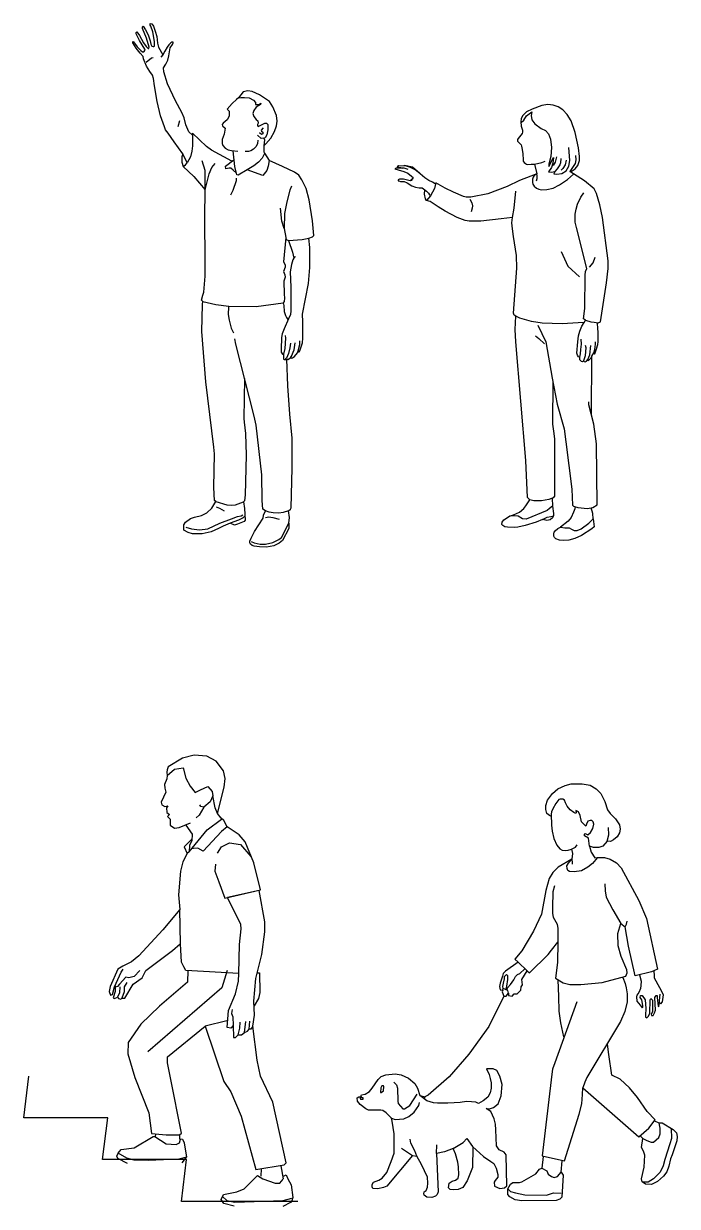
# Model space of a CAD drawing. Header units: millimetres. Extents: x 1284 to 35279, y 955 to 12847.
# Drawn here: x 1284 to 3771, y 8151 to 12655 of the extents above; entities that cross this region are included whole.
import ezdxf

# ---------------------------------------------------------------- set-up
doc = ezdxf.new("R2010")
doc.units = ezdxf.units.MM
doc.header["$LTSCALE"] = 20

# ---------------------------------------------------------------- blocks, each defined once
blk = doc.blocks.new('人物動作（CAD素材.com）92')
at = {"color": 0, "linetype": 'ByBlock', "lineweight": -2}
blk.add_line((15.8, 168.4), (10.7, 124), dxfattribs=at)
for points in [[(44.1, 1464.5), (40.1, 1466.8), (30.4, 1474.8), (25.6, 1490.1), (25.8, 1504.9), (33, 1524.9), (51.5, 1550.5), (72.3, 1568.4), (99.6, 1581.3), (122.7, 1587.8), (164.5, 1587.8), (194.1, 1582.1), (217.5, 1568.2), (235.7, 1550.2), (250.8, 1520), (261.3, 1488.4), (271.3, 1474.2), (290.9, 1454.3), (306, 1431.8), (309.1, 1415), (306.9, 1401), (298, 1385.7), (283.5, 1373.7), (272.1, 1368), (259.9, 1369.1), (242.8, 1349.8), (228, 1345.2), (207.5, 1344.9), (191.6, 1350.3), (198.1, 1327.3), (212.3, 1305.4), (222.5, 1306.3), (249, 1306.8), (271.2, 1300.4), (295.1, 1286.7), (312.2, 1267.1), (380.1, 1142.8), (408.7, 1074), (451.5, 881.8), (428.4, 871.2), (365.6, 856.2), (340.4, 969), (327.6, 1042.8)], [(191.6, 1350.3), (187.9, 1380), (173, 1389.9), (173, 1395.6), (176.2, 1398.5), (186.1, 1393.1), (195.5, 1401.6), (205.5, 1417.3), (208.1, 1434.3), (206.4, 1442.6), (201.5, 1447.2), (194.1, 1447.4), (186.1, 1444.6), (180.2, 1434.1), (178.5, 1425.5), (161.9, 1443.2), (156.8, 1466.2), (150.3, 1481), (140.3, 1486.2), (141.7, 1476.5), (140, 1473.9), (133.2, 1478.5), (118.1, 1488.7), (107, 1501.8), (100.4, 1514.6), (97.3, 1524.6), (90.8, 1529.4), (80.2, 1528.9), (76, 1527.4), (64, 1512.6), (52.9, 1491.6), (48.1, 1481.3), (46.1, 1471.6), (47.5, 1429.8), (50.3, 1407.6), (56.9, 1378.5), (68, 1354.3), (79.9, 1339.8), (88.5, 1335), (99, 1333.3), (111.3, 1335), (123.5, 1339), (128.1, 1322.4), (125.2, 1299.9), (126.6, 1287.7), (126.4, 1281.7)], [(259.9, 1369.1), (266.2, 1393.3), (264.7, 1420.4)], [(123.5, 1339), (138.3, 1346.4), (145.7, 1355.2)], [(222.5, 1306.3), (204.2, 1283.7), (185.8, 1269.6), (161.5, 1256.4), (134.1, 1251.7), (115.8, 1253.8), (109.8, 1256.8), (106.8, 1265.3), (106.4, 1275.6), (111.9, 1285.8), (125.2, 1299.9), (73.5, 1270), (52.6, 1249.5), (38.9, 1226.9), (26.5, 1181.2), (9.4, 1091.5), (-20.3, 1025.6), (-65.7, 951.7), (-91.5, 920), (-79.3, 907.6), (-127.1, 873.8), (-136.5, 865.3), (-139.1, 855), (-148.2, 828.1), (-149.9, 815.3), (-147.3, 802.5), (-137.1, 801.7), (-140.4, 795.3), (-133.3, 778.2), (-191.1, 663.7), (-266.5, 557.5), (-342.3, 472.1), (-421.7, 401.2), (-434.8, 395), (-436.5, 387.9)], [(58.9, 1199), (52.4, 1175.7), (50.9, 1115.9), (51.2, 1093.1), (54.3, 1079.2), (68.6, 1052.7), (71.1, 1037), (71.7, 984.6), (70.6, 906.3), (63.1, 846.9), (91.9, 829), (117.6, 822.6), (158.6, 822.6), (240.6, 830.9), (330.3, 854.6), (336, 867.4), (334.7, 879.6), (312.3, 930.2), (301.4, 969.9), (299.5, 1016.7), (311, 1055.1)], [(250.2, 1206.3), (251.5, 1179.4), (255.3, 1155.7), (281.6, 1107), (311, 1055.1), (327.6, 1042.8), (332.7, 1053.1), (334.9, 1063.8)], [(-79.3, 907.6), (-45.1, 875.5), (-35.9, 867.6), (35.3, 937.4), (47.2, 953.3), (71.7, 984.6)], [(-137.1, 801.7), (-136.1, 808.4), (-137, 815.3), (-135.1, 828.8), (-131.8, 844.2), (-130.9, 854), (-124, 860.9), (-120.4, 857.8), (-120.3, 842.1), (-123.3, 816.8), (-125.9, 805.6)], [(-133.3, 778.2), (-125.3, 779.1), (-115.9, 790.7), (-115.6, 780.7), (-102.3, 778.6), (-94.2, 788), (-83.6, 787.5), (-68.6, 802.1), (-68.2, 814.5), (-63.1, 821.7), (-65.6, 842.6), (-45.1, 875.5)], [(-121, 802.8), (-119.7, 810.8), (-108.7, 822.5), (-96.1, 840.7), (-89.5, 853.3), (-81.3, 861.4), (-72.4, 865.2), (-54, 882.7)], [(382.8, 859.5), (388.7, 836.1), (388.1, 819.1), (385.8, 808), (379.4, 792.1), (372.7, 782.6), (371.2, 776.2), (372.7, 760), (385.6, 744.6), (392.1, 734.2), (394.8, 737.2), (394.8, 742.9), (391, 764.8), (385.6, 773.3), (386.6, 781.3), (392.1, 781.3), (404.1, 765), (406.9, 731.5), (405.6, 705.7), (405.6, 699.1), (410.7, 696.8), (416.8, 702.7), (421.9, 714.1), (422.5, 764.8), (426.1, 770.3), (431.8, 763.4), (431.6, 718.8), (427.2, 710.3), (428.7, 705.4), (434, 705.4), (439.4, 715.4), (442.8, 724.9), (440.9, 773.9), (446, 781.1), (450.2, 781.1), (450.2, 772.9), (452.6, 751.4), (452.9, 740.6), (456.3, 738), (461, 786.3)], [(458.9, 755.1), (463.2, 750), (470.4, 756.8), (474.3, 784.1), (459.3, 811), (439.7, 846.9), (439.7, 857.6), (438.4, 874.2)], [(71.9, 840.4), (73.7, 777.5), (75.9, 722), (81.6, 676.7), (93.3, 623.2)], [(319.2, 849.6), (327.8, 827.1), (332.3, 809.8), (336, 787.3), (335.5, 756.8), (326.6, 720.3), (310, 682.5), (182.5, 469.2), (174.2, 451.2), (166.5, 430.1)], [(-115.9, 790.7), (-119, 799.8), (-136.1, 808.4)], [(143.4, 757.4), (60.1, 524.3), (51.2, 500.6), (48.6, 481.3), (12.7, 170), (96.6, 151.4), (153, 328.9), (163.3, 369.2), (165.8, 404.5), (166.5, 430.1), (380, 242.4), (418.2, 275.9), (442.1, 307.6), (412.1, 339.1), (375, 392.9), (344, 430.2), (308.4, 462.7), (277.7, 477.5), (265.4, 556.3), (260.9, 596.2)], [(-251.5, 203.8), (-253.6, 125.7), (-273.3, 74.9), (-289.5, 50.5), (-307, 42), (-325, 40.7), (-337.4, 42.4), (-343.8, 49.2), (-342, 66.3), (-330.1, 74.4), (-318.1, 77.9), (-307.9, 85.1), (-304.9, 98.4), (-306.2, 128.7), (-309.2, 146.6), (-317.7, 178.2), (-326.2, 198.6), (-288.2, 221.3), (-274.1, 236.7), (-253.2, 206.8), (-211.8, 167.5), (-183.1, 149.1), (-172, 141.4), (-162.6, 123.5), (-157.1, 99.6), (-157.1, 88.9), (-167.3, 76.9), (-171.2, 70.1), (-169.5, 55.1), (-149, 46.6), (-131, 49.2), (-122.9, 56.4), (-125.1, 173.9), (-131.9, 184.1), (-151.1, 193.9), (-162.2, 208.9), (-164.8, 269.5), (-166.1, 291.7), (-171.2, 311.8), (-183.1, 339.6), (-200.6, 350.7), (-188.7, 349.4), (-172.9, 355), (-155.8, 368.6), (-143.4, 398.5), (-140, 442.9), (-149, 474.1), (-160.5, 495), (-174.4, 502.2), (-199.3, 502.4), (-189, 480.8), (-185.2, 464.7), (-181.8, 448.2), (-181.8, 428), (-185.6, 410.6), (-195.3, 394.2), (-212.4, 380.6), (-229.8, 369.9), (-240.7, 375.1), (-256.2, 376.8), (-275.6, 377.9), (-299.7, 374.1), (-323.2, 372.4), (-346.9, 370.7), (-386.6, 371.5), (-401.4, 372.8), (-426.3, 379.8), (-453.3, 400.9)], [(-560.9, 314), (-581, 334.6), (-593.9, 343.6), (-601.9, 344.1), (-648.6, 344.5), (-659.2, 349.8), (-680.9, 366.5), (-690.2, 379.1), (-691.5, 391), (-685.4, 395.2), (-681.8, 395.2), (-678.8, 386.1), (-669.7, 387), (-669.3, 391.2), (-672.3, 391.8), (-677.8, 398.2), (-675.8, 403.5), (-661.5, 405.4), (-645.1, 415.4), (-635.3, 428.6), (-612.6, 461.5), (-600.7, 472.6), (-582.7, 479.5), (-546.9, 483.3), (-524.7, 478.6), (-496.9, 465.8), (-473, 446.2), (-461.9, 427.8), (-453.3, 400.9), (-434.8, 395)], [(-552.6, 451.6), (-541.9, 440.9), (-538.1, 428.1), (-537.7, 378.5), (-535.5, 370), (-517.6, 349.9), (-511.2, 349.9), (-492, 361.9), (-463.8, 405)], [(-481.5, 172.3), (-578.4, 54.8), (-591.7, 50.1), (-613, 45.4), (-632.7, 46.7), (-635.2, 52.2), (-635.2, 61.6), (-629.7, 70.2), (-609.6, 78.3), (-597.2, 86), (-579.3, 106.9), (-562.2, 149.6), (-551.1, 180.8), (-551, 254.4), (-558.1, 302.4), (-560.9, 314), (-547.5, 309.3), (-514.2, 311), (-495.4, 320.9), (-474.9, 337.1), (-457.4, 362.3), (-455.2, 374.2)], [(386.3, 245.5), (395.1, 236.4), (410.8, 228.7), (426.7, 222.7), (436.1, 223.3), (455.8, 240.7), (461.7, 254.6), (461.2, 275.7), (457.2, 295.1)], [(438.4, 303.6), (457.5, 296.5), (468.6, 295.9), (510.7, 270.6), (523, 258), (526.4, 244.1), (525, 227.6), (506.2, 174.9), (501, 158.7), (494.5, 131.6), (486.8, 109.4), (473.7, 93.5), (451.2, 73.5), (428.4, 61), (405.1, 62.4), (392, 71), (390.6, 83.5), (400, 127.9), (402.8, 173.2), (398.3, 188), (390, 202.2), (395.1, 236.4)], [(502.5, 274.6), (503.6, 236.4), (497.9, 216.8), (478.8, 156.4), (472.6, 132.2), (461.2, 108.9), (435.8, 82.7), (415.3, 70.4), (392.3, 70.1)], [(-390.3, 179.8), (-383.2, 34), (-387.5, 23.3), (-393.4, 17.3), (-408.2, 12.3), (-426.8, 13.7), (-432.5, 16.5), (-437.1, 20.5), (-437.8, 25.4), (-437.4, 33.4), (-429.8, 39), (-423.8, 51.4), (-423.4, 66.8), (-424.7, 89), (-446.5, 138.1), (-464.8, 168.8), (-472.3, 189.7), (-487.3, 218.8), (-490.2, 234.2)], [(-523.6, 200), (-493.2, 179.1), (-481.5, 172.3), (-464.8, 168.8)], [(-326.2, 198.6), (-359.5, 186.3), (-390.3, 179.8), (-389, 212)], [(-119.2, 44.8), (-107.8, 62.5), (-99.5, 68.8), (-74.5, 68.5), (-65.1, 71.9), (-11.5, 102.1), (1.3, 120), (10.7, 124), (29.5, 113.2), (35.2, 100.9), (47.1, 91.3), (58.2, 88.4), (70.8, 91.5), (84.4, 108.1), (88.4, 151.6)], [(84.4, 108.1), (91.8, 97.5), (86.7, 13.8), (79, 5.3), (65.9, 0.4), (-65.9, -0.4), (-90.4, 3.3), (-110.6, 14.1), (-118.3, 23.2), (-119.2, 44.8), (-107.8, 35.4), (-89.3, 29.8), (-53.4, 22.4), (28.3, 20.4), (55.1, 29.5), (84.7, 28)]]:
    blk.add_lwpolyline(points, dxfattribs=at)
blk.add_lwpolyline([(-602.2, 429.9), (-602.8, 412.2), (-600.3, 412.1), (-591.6, 417.6), (-589.9, 435.2), (-592, 436.7), (-597.7, 437.1)], close=True, dxfattribs=at)
blk = doc.blocks.new('人物動作（CAD素材.com）93')
at = {"color": 0, "linetype": 'ByBlock', "lineweight": -2}
for p, q in [((-394.6, 255.8), (-395, 247.8)), ((82.5, 135.8), (92, 85.7)), ((7.9, 123.9), (7.1, 95.6))]:
    blk.add_line(p, q, dxfattribs=at)
for points in [[(-121.1, 1427), (-134.9, 1451.1), (-144.1, 1459.1), (-159, 1476.9), (-133.2, 1577.9), (-128.6, 1611.2), (-135.5, 1640.4), (-163, 1676.6), (-199.2, 1695.5), (-247.3, 1699.5), (-292.1, 1688.1), (-345.5, 1654.5), (-349.8, 1644.2), (-351.3, 1634.2), (-349.8, 1621.8), (-350.9, 1609), (-359.7, 1588.3), (-359.4, 1573.4), (-354.8, 1558.9), (-372.7, 1521), (-370.8, 1510.7), (-358.6, 1503.8), (-347.9, 1506.5), (-352.5, 1498.5), (-351.7, 1481.6), (-340.6, 1474), (-348.6, 1465.6), (-337.9, 1455.2), (-338.3, 1432.7), (-322.3, 1421.6), (-304.3, 1423.9), (-261.4, 1442.2)], [(-349.8, 1621.8), (-321.4, 1646.2), (-289.2, 1651.3), (-279.5, 1611.8), (-262.3, 1581.4), (-243.9, 1557.8), (-222.7, 1567.6), (-195.1, 1579.6), (-179.1, 1560.7), (-176.2, 1545.2), (-186.1, 1521.8), (-210.2, 1501.9), (-228.2, 1470.5), (-240, 1460.2)], [(-159, 1476.9), (-167, 1498.7), (-176.2, 1545.2)], [(-210.2, 1501.9), (-222, 1503.4), (-225.5, 1510.3)], [(-265.6, 1331.7), (-197.2, 1415.1), (-142.9, 1456)], [(-278.3, 1432.7), (-254.9, 1398.6), (-255.7, 1373.8), (-264.5, 1356.6), (-265.6, 1331.7), (-273.3, 1324.4), (-290.9, 1293.8), (-299.7, 1257.9), (-307.3, 1168), (-301.2, 1112.1)], [(-165.9, 1284.2), (-168.2, 1257.2), (-152.7, 1217.6), (-130.3, 1155.1), (5.1, 1186.6), (-20.7, 1289.9), (-53.4, 1369.1), (-75.8, 1396), (-121.1, 1427), (-142.9, 1408.6), (-213.2, 1334.4), (-233.1, 1344.7), (-250, 1344.3), (-253.4, 1344.3)], [(-254.9, 1381), (-285.5, 1350.1), (-273.3, 1324.4)], [(-159, 1326), (-142.9, 1350.7), (-112.5, 1365.6), (-71.2, 1359.3), (-30.9, 1313.9)], [(-122.7, 687.7), (-205, 667.3), (-134.9, 456.6), (-107.3, 417.9), (-68.6, 324.1), (-12.7, 121.8), (94.9, 139), (102.7, 146.8), (51.9, 377.4), (5.4, 477.2), (-7.5, 537.5), (-23.7, 667.6), (-18, 709), (-20.7, 762.9), (-12.1, 849.4), (10.1, 940.8), (22, 1026.9), (21.2, 1064.7), (-0.2, 1184.4), (-120.7, 1157.3)], [(-102.5, 731.5), (-105.6, 715.1), (-99.8, 702.5), (-98.3, 670.3), (-107.9, 659.6), (-121.3, 661.9), (-115.9, 726.9), (-89.9, 790), (-78.8, 838.2), (-77.1, 867.4), (-74.8, 978.7), (-67.9, 1037.9), (-70.2, 1054), (-120.7, 1156.9)], [(-77.1, 867.4), (-278.3, 879.6), (-285.9, 893.4), (-295.9, 911.3), (-299.3, 981), (-301.2, 1112.1), (-367, 1033.7), (-458.2, 935.6), (-485.8, 912.7), (-518.5, 895.5), (-538, 884.6), (-567.2, 818), (-570.7, 799.1), (-565.3, 785.3), (-557.6, 787.4), (-550.2, 817.7), (-525.2, 873.3), (-517.1, 885)], [(-503.3, 833.5), (-513, 816.7), (-513.5, 798.3), (-522.4, 774.4), (-510.7, 774.1), (-479.1, 827.9), (-445.2, 852.1), (-431.1, 878.9), (-330.2, 956.2), (-300.3, 980.4)], [(-454.3, 878.9), (-475.5, 856.7), (-495.4, 851.1), (-506.9, 853.9), (-530.8, 827.1), (-538.5, 818.5), (-543.3, 816.9), (-547.4, 820), (-547.9, 799.6), (-554.8, 774.9), (-550, 772.6), (-539.2, 777.9)], [(-271, 878.9), (-272.3, 835.6), (-379.5, 743.4), (-450.6, 674.8), (-498.2, 604.8), (-499.9, 561.8), (-473.5, 472.3), (-419.6, 337.4), (-409.6, 258.8), (-353.9, 253), (-302.8, 253), (-295.4, 260.5), (-337.3, 470.6), (-348.2, 527.4), (-348.7, 550.9), (-205, 667.3)], [(-122, 878.8), (-141.8, 813.7), (-423.2, 570)], [(-5.5, 870.9), (1.6, 870.7), (2.9, 795.7), (-2.2, 772.8), (-18.8, 745.2)], [(-530.6, 816.9), (-531.6, 794.8), (-539.2, 777.9), (-535.4, 772.3), (-526.5, 770.5), (-522.4, 774.4)], [(-98.3, 670.3), (-97.9, 624), (-89.5, 623.7), (-80.3, 634), (-73.8, 660.4), (-71.5, 682.9)], [(-80.3, 634), (-67, 634.4), (-55.1, 642.8), (-50.5, 684.9)], [(-55.1, 642.8), (-44, 647.8), (-37.9, 655.8), (-35.6, 686.8)], [(-23.7, 667.6), (-31, 655.8), (-37.9, 655.8)], [(-500.5, 144.9), (-538, 162.9), (-541.5, 172.1), (-536.5, 183.2), (-524.6, 197.3), (-475.7, 203.8), (-403, 247.8), (-396.9, 247.4), (-353.3, 219.1), (-315.8, 217.2), (-303.6, 223.7), (-299, 237.5)], [(-302.8, 253.2), (-303.6, 238.2), (-292.1, 236.7), (-284.8, 223.3), (-276.4, 168.2)], [(-292.5, 146.8), (-276.4, 168.2), (-305.8, 161.4), (-422.1, 156), (-475.3, 156.8), (-503.2, 164.4), (-536.5, 183.2)], [(-95, -18.4), (-134.8, -8.4), (-144.7, 7.3), (-135.9, 26), (-84.3, 37.1), (-56.8, 47.4), (-5.9, 99.1), (14, 85.7), (61.4, 69.6), (78.6, 70), (92, 84.5)], [(90.5, 95.2), (102.4, 101.3), (109.2, 86.4), (122.3, 63.1), (128, 14.5), (124.2, 2.3), (119.2, -4.2), (89.7, -18.8)], [(-139.1, 18.9), (-123.1, 4), (-92.1, -3.4), (92.1, 3.4), (124.8, 12.6)]]:
    blk.add_lwpolyline(points, dxfattribs=at)
blk = doc.blocks.new('人物動作（CAD素材.com）105')
at = {"color": 0, "linetype": 'ByBlock', "lineweight": -2}
blk.add_line((85.6, 479.5), (86.9, 700.9), dxfattribs=at)
for points in [[(24.8, 1464.2), (26.1, 1447.9), (23.3, 1433.6), (3, 1403.2), (8.5, 1403.6), (23.4, 1413.3), (33.2, 1427), (39.8, 1445), (40.6, 1461.2), (35.7, 1494.2), (23, 1552.5), (8.1, 1596.7), (-7.2, 1621.2), (-23, 1638.4), (-41.3, 1650.3), (-60.6, 1656.7), (-80.2, 1658.6), (-103.4, 1655.4), (-140.6, 1641.6), (-162.1, 1630.9), (-175.7, 1617.5), (-181.6, 1605.2), (-182.8, 1593.4), (-181.9, 1576.8), (-177.1, 1561.2), (-176.7, 1553.7), (-178.2, 1548.7), (-193.1, 1529.3), (-196.1, 1525), (-196.1, 1521.5), (-195.5, 1518.8), (-192.4, 1514.8), (-182.5, 1505.6), (-180.1, 1500.1), (-178.7, 1488), (-175.5, 1471.1), (-174.3, 1447.5), (-173.8, 1442.6), (-170.7, 1438.1), (-164.9, 1433.7), (-161.2, 1431.3), (-157, 1430.6), (-143.6, 1431), (-131.5, 1432), (-122.5, 1394.6), (-145.5, 1386), (-188.9, 1369.1), (-234.6, 1346.6), (-308.6, 1319), (-373.2, 1306), (-391.5, 1305.4), (-401.3, 1307.9), (-439.8, 1324.5), (-471.5, 1340), (-507.2, 1360.7), (-512.1, 1338.3), (-527, 1311.2), (-542.1, 1293.2), (-546.2, 1299), (-549.9, 1317.3), (-548.7, 1333.3)], [(-182, 1590.4), (-172, 1598.9), (-161.1, 1615.7), (-141.1, 1631.2), (-143.9, 1617), (-141.1, 1601), (-129.6, 1585.1), (-105.4, 1567.6), (-89, 1559.5), (-78.2, 1546.8), (-70.3, 1526.6), (-66.7, 1495.5), (-69.2, 1461.3), (-76.7, 1431.1), (-76.5, 1422.8), (-58.8, 1456.4), (-61.8, 1435.1), (-67.1, 1418.7), (-77.7, 1402.1), (-68, 1400.6), (-54.1, 1403.6)], [(-31, 1452.8), (-32.6, 1437.1), (-34.2, 1429.5), (-44.8, 1413.2), (-54.1, 1403.6), (-58.2, 1394.7), (-46.7, 1394), (-27.5, 1396.2), (-10.3, 1406.6), (-1, 1423.6), (3.3, 1445.5), (-0.3, 1495.5)], [(-131.5, 1432), (-102.7, 1437.7), (-90.3, 1442.5)], [(-47.9, 1459.8), (-52.1, 1439.7), (-60.4, 1426.9)], [(-10.5, 1447), (-14.6, 1428.7), (-23.7, 1415.7), (-30.1, 1408.3)], [(-612.5, 1410.7), (-627.6, 1416.5), (-657.8, 1416.7), (-662.5, 1413.5), (-649.9, 1410.4), (-628.2, 1403.2), (-613.5, 1397.5), (-599.2, 1385.8), (-592.6, 1380.4), (-596.3, 1374.7), (-600.5, 1371.7), (-604.5, 1368.7)], [(-508.7, 1356.7), (-518.9, 1362.8), (-532.9, 1369.4), (-548, 1379.2), (-565.7, 1395.2), (-584.8, 1409.8), (-603.6, 1418.8), (-618.7, 1424.5), (-648.9, 1424.7), (-653.5, 1421.5), (-640.9, 1418.5), (-635.1, 1416.5)], [(-568.4, 1397.2), (-595.5, 1420.7), (-625.7, 1426.4), (-628.3, 1424.6)], [(62.7, 837.9), (82.7, 831.2), (96.2, 829.5), (111.5, 827.9), (119.5, 831.2), (143.1, 980.1), (148.5, 1034.6), (148.5, 1064), (127.2, 1228.3), (117.3, 1276.8), (105.1, 1320.5), (95.6, 1337.4), (58.9, 1368.4), (3, 1403.2)], [(-596.8, 1368.9), (-604.5, 1368.7), (-630.3, 1374.7), (-645.4, 1374), (-649.5, 1372.1), (-649.5, 1368.7), (-647.1, 1367.9), (-640.7, 1366), (-627.5, 1365.1), (-615.4, 1360.6), (-598.6, 1348.5), (-583.7, 1344.3), (-570.1, 1341.7), (-559.2, 1341.1), (-548.7, 1333.3), (-542.2, 1329.3), (-534.8, 1321.5), (-530.7, 1315.4), (-527, 1311.2)], [(-123, 1367.5), (-120.9, 1377.3), (-121.5, 1388.6), (-122.5, 1394.6), (-132.5, 1388.1), (-136.4, 1382), (-138.8, 1374.3), (-139.2, 1361.7), (-137.5, 1354.9), (-132.2, 1347.2), (-124.2, 1340.4), (-114.2, 1336.2), (-104.6, 1333.9), (-84, 1335), (-59.8, 1340.8), (-36.2, 1352.6), (-5.5, 1373.3), (16.8, 1394.1)], [(-214.9, 1229.1), (-208.2, 1264.5), (-202.2, 1328.9)], [(39.7, 697.1), (36.7, 697.3), (32, 704.1), (29.7, 712.2), (33.1, 755.4), (36.3, 777.5), (41.6, 795.8), (49, 814.5), (57.3, 829.2), (62.7, 837.9), (55.1, 842.2), (60, 882.2), (61.6, 1008.9), (62.9, 1023), (67.4, 1033.8), (28.4, 1190.1), (23.7, 1210.6), (23.7, 1240.6), (27.2, 1260.7), (32, 1279.5), (44.7, 1306.3), (57, 1322.8)], [(57.3, 829.2), (35.6, 827.9), (-26.3, 823.2), (-102.6, 825.8), (-142.8, 832.4), (-186.4, 844.9), (-202.1, 852.3), (-208.2, 856.8), (-211.4, 864.5), (-199, 1035.7), (-199.6, 1083.6), (-211.4, 1155.7), (-215.2, 1185), (-217.1, 1208.3), (-214.9, 1229.1), (-258.6, 1223.7), (-335.4, 1214.8), (-379.9, 1214.6), (-395.6, 1217.6), (-426, 1229.1), (-471.3, 1252), (-497.3, 1268.6), (-528.2, 1289.2), (-542.1, 1293.2)], [(-377.9, 1298.6), (-369.8, 1284.1), (-367.4, 1272.9), (-368.7, 1263.9), (-372.8, 1250.5)], [(-29.9, 1099.6), (-4, 1043.6), (40.5, 1002)], [(78.1, 1039.1), (91.5, 1056.4), (99.4, 1077.1)], [(-64.6, 159), (-62.1, 129.4), (-73.7, 120.5), (-83.4, 112.8), (-162.7, 79.5), (-176.9, 81.3), (-193.3, 91), (-206.9, 92.7), (-226.6, 90.5), (-211.6, 96.4), (-188.6, 106.5), (-172.1, 119.9), (-163.9, 130.5), (-148.8, 152.8), (-158.2, 162.2), (-164.8, 303), (-202.4, 755), (-204.3, 802.2), (-202.1, 852.3)], [(-119, 818), (-88.3, 754.8), (-63.7, 616.1), (-44.5, 517.5), (-18.2, 423.2), (-11.5, 374.4), (11.4, 193.5), (12.9, 132.7), (17.7, 129.3), (33.5, 124.1), (70.3, 120.2), (90.4, 124.5), (107.2, 134.6), (104.8, 366.2), (95, 442), (75.4, 515.2), (75.4, 526.7)], [(61.2, 742.6), (63.7, 733.7), (61, 701.3), (55.6, 682.6), (58, 680.5), (61.6, 679.4), (67.1, 680.9), (71.4, 687.1), (72, 685), (74.1, 683.9), (82.6, 693.4), (86.9, 700.9), (94.5, 713.7), (98.3, 726.4), (96.8, 717.9), (96.2, 711.8), (97.2, 708.6), (98.6, 709.3), (105.1, 728.6), (109.2, 744.2), (110.9, 755.2), (111.4, 792.9), (109.5, 803.9), (108.8, 827.7)], [(-127.2, 778), (-115, 767.2), (-93.4, 747.1)], [(45.4, 764.7), (46.3, 746.4), (44.1, 726.2), (42.9, 709.2), (39.7, 697.1), (40.1, 687.7), (43.3, 683.3), (46.1, 681.3), (51.4, 680.7), (55.6, 682.6)], [(71.4, 687.1), (79.7, 705.6), (83.1, 741.5)], [(98.3, 726.4), (100.7, 746.3), (100.6, 755.4)], [(-61.6, 605.8), (-62.8, 440.9), (-59, 414.9), (-55.3, 385.7), (-55.7, 167.8), (-60.1, 161.2), (-76.2, 154.6), (-104.5, 149), (-134, 149.3), (-148.8, 152.8)], [(-101.3, 78.7), (-83.2, 87.3), (-69.4, 90.3), (-58.4, 92.5), (-62.1, 84.5), (-71.8, 77.4), (-83.9, 75), (-101.3, 78.7), (-124.6, 68.7), (-166.8, 55.8), (-194, 49.3), (-208.9, 47.6), (-233.5, 48.7), (-244.3, 50.8), (-252.3, 55.4), (-255, 59), (-254.6, 68.5), (-247.9, 77.1), (-226.6, 90.5)], [(-62.1, 129.4), (-58.4, 100.9), (-58.4, 92.5)], [(23.1, 127.5), (22.1, 119.3), (17.5, 106.1), (8.1, 86.2), (-3.5, 72), (-32.6, 48.9)], [(91.7, 80.8), (90.7, 101.2), (84, 122.6)]]:
    blk.add_lwpolyline(points, dxfattribs=at)
blk.add_lwpolyline([(-32.6, 48.9), (-16.2, 47.1), (0.4, 46.8), (9.5, 41.5), (19.9, 36), (31.7, 36.1), (45.8, 42.3), (76, 64.6), (91.7, 80.8), (95.6, 50.1), (87.2, 42.8), (47.9, 16.8), (22.5, 5.6), (0, 0), (-22, -1.5), (-36, 0.2), (-49.7, 5.2), (-55, 9.3), (-57.1, 14.3), (-57.7, 23.5), (-56.1, 29.6), (-52.1, 35.5), (-42.4, 44.1)], close=True, dxfattribs=at)
blk = doc.blocks.new('人物動作（CAD素材.com）106')
at = {"color": 0, "linetype": 'ByBlock', "lineweight": -2}
blk.add_line((-257, 1618.3), (-263.7, 1595.4), dxfattribs=at)
for points in [[(-244.3, 1492.2), (-277.1, 1538.3), (-300.6, 1571), (-310, 1583.3), (-314.4, 1594.9), (-329.9, 1636.8), (-342, 1691), (-351.9, 1750.8), (-356, 1779.5), (-360.6, 1791.6), (-370.7, 1806.3), (-383.4, 1825.8), (-394, 1853.7), (-395.9, 1863.5), (-406.5, 1875.8), (-422.3, 1895.3), (-434.3, 1915.3), (-434.3, 1920.1), (-431.7, 1919.2), (-418.3, 1899.9), (-404.7, 1886.3), (-397.9, 1881.3), (-392.4, 1881.3), (-387.8, 1886.8), (-389.4, 1890.9), (-409.3, 1924.3), (-422.5, 1949.5), (-422.5, 1954.8), (-419, 1956.7), (-409.1, 1942.7), (-393.8, 1914.6), (-384.5, 1901.5), (-376.6, 1893.1), (-373.5, 1894.1), (-372.3, 1898.9), (-382.6, 1932.9), (-397.6, 1970.1), (-397.7, 1976.4), (-395.7, 1978.6), (-386.5, 1965), (-377.1, 1945.3), (-368.6, 1923.3), (-366.2, 1909.6), (-362.5, 1902.4), (-357.7, 1900.8), (-355, 1901), (-352.1, 1902.9), (-352.1, 1920.5), (-359.2, 1957.3), (-366.5, 1977.9), (-368.5, 1982.6), (-368.4, 1988.1), (-362.3, 1987.6), (-355.9, 1978.5), (-349.9, 1960), (-343.8, 1939.5), (-340.4, 1913.8), (-337.3, 1898.9), (-321.2, 1869.5)], [(-209.1, 1564.1), (-221.6, 1576.6), (-233.2, 1602.2), (-239.6, 1629), (-248.8, 1649.6), (-272.7, 1693.9), (-302.9, 1759), (-317.4, 1804.4), (-318.4, 1820.2), (-309.6, 1834.1), (-302.3, 1849.6), (-298.1, 1866.1), (-295.6, 1881.4), (-292.2, 1895.6), (-284.3, 1909.1), (-280.8, 1914.6), (-281.5, 1917.4), (-286, 1918), (-289.7, 1915.6), (-298.4, 1907.6), (-304.8, 1899.1), (-313.5, 1883.9), (-321.2, 1869.5), (-328.2, 1860.2)], [(-384.3, 1842), (-363.5, 1857.8), (-357.6, 1858.9)], [(-32.9, 1705.5), (-23.7, 1706.5), (-9.8, 1706.5), (7.3, 1705.8), (24.7, 1696.9), (31.9, 1688.4), (32.3, 1679.8), (44.8, 1680.1), (52, 1685.1), (51.3, 1680.1), (34.2, 1669.9), (25.7, 1657.8), (21.7, 1645.6), (25.1, 1634.8), (35, 1623.4), (41, 1617.5), (41.6, 1609.6), (39.8, 1604.2), (39.8, 1599.7), (42.5, 1596.5), (56.8, 1604.2), (67.3, 1609.3), (73.6, 1609.3), (78.6, 1603.8), (78.4, 1583.2), (75.1, 1565.2), (68.2, 1553.8), (64.1, 1551.7), (66.3, 1545.6), (64, 1523.1), (71.4, 1530.3), (89.8, 1552), (103.6, 1577), (112.2, 1599.1), (114.5, 1616.8), (112.2, 1638.9), (98, 1670.8), (84.6, 1691.2), (47.7, 1717.5), (19.4, 1730.3), (2.7, 1732.3), (-15.1, 1728.2), (-32.9, 1705.5), (-40.7, 1698.9), (-57.2, 1684.2), (-76, 1662), (-68.3, 1654.6), (-67.9, 1644.1), (-67.9, 1635.3), (-75.6, 1622.4), (-91.1, 1609), (-94.6, 1604.2), (-93.8, 1598.7), (-83.2, 1589.9), (-87.6, 1567.3), (-94.4, 1547.1), (-94.9, 1531.1), (-92.7, 1524.3), (-83, 1513.8), (-72.7, 1508.1), (-59.3, 1505.3), (-35, 1503.1)], [(61.3, 1590.9), (53.3, 1581.9), (54.9, 1578.8), (59.4, 1574.6), (59.3, 1568.3), (54.6, 1565.5), (47.7, 1572.2)], [(-57.9, 1464), (-135.6, 1506.3), (-154.1, 1519.9), (-208.2, 1571.2), (-208.3, 1523.2), (-210, 1501.9), (-215.5, 1481.1), (-228.5, 1457.6), (-244.3, 1492.2), (-248.9, 1480.3), (-248.3, 1460.9), (-242.7, 1444.5), (-202.5, 1405.7), (-159.2, 1355.7), (-160.1, 1428.3), (-171.3, 1466.2)], [(40.6, 1544.9), (39.8, 1531.8), (34.5, 1519.9), (24.6, 1510.1), (14.3, 1504.2), (5.3, 1501.7), (-7.2, 1501.7)], [(64.1, 1551.7), (53.3, 1550.7), (39.8, 1563.9)], [(66.6, 1493.2), (57, 1476), (43.4, 1460.5), (25.5, 1447), (0, 1432), (-33.9, 1411.7), (-38.6, 1412.1), (-46.9, 1444.3), (-52.7, 1503.5)], [(64, 1523.1), (63.1, 1500.1), (65.8, 1495.5), (84.2, 1466.6), (80.1, 1444.8), (75.5, 1428.7), (59.7, 1409.6), (0, 1432)], [(-242.7, 1444.5), (-234.8, 1450), (-228.5, 1457.6)], [(-168.3, 929.7), (-173.6, 935), (-168.1, 954), (-165.3, 965.7), (-159.9, 1026.9), (-159.4, 1081.2), (-160.6, 1249.4), (-159.2, 1355.7), (-154, 1375.9), (-143.9, 1415.6), (-134.5, 1439.7), (-121.1, 1455.5)], [(-40.6, 1419.2), (-52.5, 1430.1), (-62.1, 1437.3), (-68.4, 1437.7), (-80.4, 1435.5), (-82.4, 1445.6), (-50, 1468.9)], [(157.2, 133.3), (165, 138.7), (167.8, 143.7), (171.7, 294.9), (170.9, 409.4), (162.2, 500.5), (155.5, 608.8), (151.1, 709.8), (154.6, 708.8), (164.5, 715.9), (168.7, 721.6), (167, 716.9), (168.9, 714.6), (172.8, 714.9), (180.7, 720), (192.1, 734.6), (194.5, 741.8), (194.8, 738.7), (195.8, 737.9), (197.7, 737.9), (201, 742.5), (204.6, 753.4), (210.3, 772.3), (212, 790.3), (212.2, 852.8), (210.5, 881.7), (233.8, 998.4), (239.3, 1059), (238.3, 1135.8), (234.7, 1170.9), (249.1, 1176.6), (254, 1181.4), (249.1, 1237.2), (236.1, 1317), (224.7, 1360.6), (208.3, 1393.7), (197.1, 1411.3), (180, 1423.1), (134.8, 1444.2), (84.2, 1466.6)], [(-41.5, 1400.1), (-42.1, 1389.1), (-54.6, 1352.5), (-63.6, 1334.7)], [(169.4, 1369.7), (162.5, 1353.9), (151.2, 1310), (142.3, 1265.1), (140.9, 1208.1), (146.8, 1174.1), (148.6, 1165.6), (158, 1162.7), (172.7, 1118), (177.7, 1095), (174, 1088.2), (168.3, 1070.4), (164.1, 1043.2), (167, 984), (166.3, 894.6), (164.6, 880.3), (157.6, 863.9), (140.5, 825.5), (133.7, 807.3), (130.4, 793.3), (129.1, 748.1), (129.1, 736.5), (134.3, 729), (138, 729)], [(140.9, 1208.1), (132.5, 1236.2), (127, 1285.1)], [(146.8, 1174.1), (138.9, 1080.8), (144.8, 1069.5), (144.8, 1061.1), (138.9, 1044.3), (143.3, 1032), (144.3, 1022.6), (139.9, 1007.3), (141.4, 957.5), (142.8, 943.2), (141.2, 930), (137.6, 924.8), (139.3, 914.5), (141.2, 892), (145.5, 876.9), (149.6, 868.5), (155.5, 860.9)], [(158, 1162.7), (209, 1165.8), (234.7, 1170.9)], [(177.7, 1095), (183.2, 1100), (183.9, 1102)], [(-9.2, 110.9), (-14.9, 106.1), (-32.4, 97.4), (-65, 85.6), (-91.3, 74.8), (-109.1, 64.9), (-136.4, 52.4), (-171.2, 45.8), (-208.1, 45.8), (-224.9, 50.4), (-240.3, 59), (-241.3, 79.4), (-234.1, 90.2), (-215, 103), (-200.8, 108.3), (-173.2, 114.9), (-152.8, 125.7), (-134.1, 143.5), (-119, 168.6), (-124.6, 172.3), (-126.6, 221), (-124.1, 349.8), (-127.1, 375), (-157.2, 624.1), (-172, 816.1), (-169.7, 918.2), (-168.3, 929.7), (-119.3, 918.5), (-70, 911.6), (34.3, 911.3), (137.6, 924.8)], [(-70.2, 910), (-71.5, 881.1), (-68.4, 859.3), (-60.2, 828.6), (-51.4, 811.1)], [(15.8, 16.1), (27.4, 10.8), (50.2, 5.6), (70.1, 6.2), (97.5, 12.8), (120.6, 24.2), (130.4, 31.4), (158.7, 86), (158.3, 65.7), (134.6, 20.3), (122.3, 9.1), (101.7, -0.1), (74.1, -5.8), (47.3, -4.3), (27.4, -1.9), (18.8, 0.7), (12.9, 5.6), (10.5, 10.6), (10.3, 17.6), (14.9, 29.3), (27.8, 54.7), (60.9, 105.1), (62.9, 115.9), (69.5, 132.4), (59.5, 138.7), (57.4, 171.7), (55.4, 269.8), (34, 458.9), (26.8, 493.9), (-42.8, 768.1), (-46.7, 787.5)], [(144.6, 801.1), (145.9, 790.2), (144, 750.9), (138, 729), (138.3, 718.6), (139.1, 710.9), (140.7, 708.5), (144.9, 708), (150.3, 713.6)], [(164.5, 771.3), (163, 753.5), (157.5, 731.4), (150.3, 713.6), (151.1, 709.8)], [(168.7, 721.6), (178.8, 745.7), (182.6, 772.6)], [(194.5, 741.8), (200.3, 766.6), (200.2, 780.4)], [(-10.1, 637.2), (-12.7, 484.8), (-11.7, 470.2), (-6.4, 426.9), (-3, 344.8), (-7.3, 193.6), (-10.2, 170.7), (-14.2, 167.5)], [(-119, 168.6), (-77.3, 155), (-57.9, 154.4), (-44.3, 155.4), (-14.2, 167.5), (-9.7, 141.2), (-7.4, 97.4), (-11.7, 91.9), (-36.7, 81.7), (-48.2, 78.7), (-65, 85.6)], [(-118, 147.8), (-104.5, 142.8), (-87, 133)], [(-233.1, 71.1), (-211.7, 63.9), (-181.4, 60.6), (-149.9, 64.6), (-103.2, 85.3), (-59.7, 102.1), (-37, 110.6), (-22.2, 113.2), (-16, 117.5)], [(158.7, 86), (160.7, 107.1), (157.2, 133.3), (137.7, 126.1), (121.1, 123.6), (98.6, 125.7), (83.7, 127.9), (69.5, 132.4)], [(69.5, 107.1), (82.2, 109.3), (97.5, 107.5), (121.7, 100.5)]]:
    blk.add_lwpolyline(points, dxfattribs=at)

msp = doc.modelspace()

# ---------------------------------------------------------------- linework, layer by layer
msp.add_lwpolyline([(2327.6, 8169.6), (1884, 8169.6), (1904, 8328.7), (1584, 8328.7), (1604, 8487.8), (1284, 8487.8), (1304, 8646.9)])

# ---------------------------------------------------------------- block references
for name, p in [('人物動作（CAD素材.com）106', (2134.2, 10666.8)), ('人物動作（CAD素材.com）105', (3359, 10688.2)), ('人物動作（CAD素材.com）93', (2179.9, 8169.6)), ('人物動作（CAD素材.com）92', (3244.9, 8172.6))]:
    msp.add_blockref(name, p)

doc.saveas('drawing.dxf')
